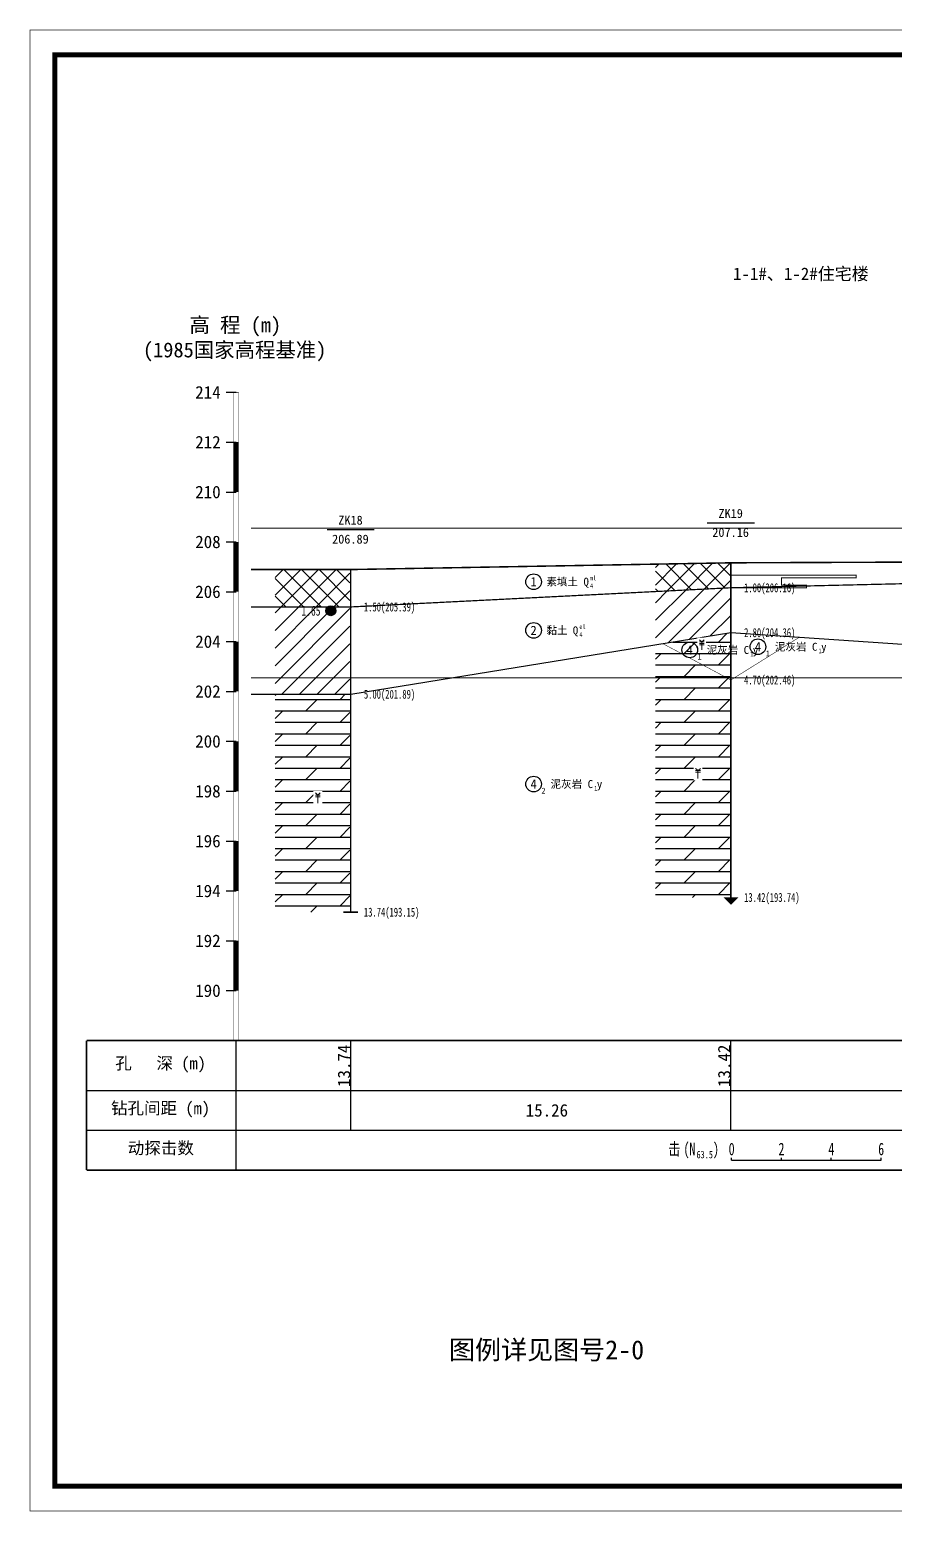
# Model space of a CAD drawing. Header units: millimetres. Extents: x -255 to 9196, y 129 to 426.
# Drawn here: x 3615.4 to 3789.1, y 129.3 to 426.4 of the extents above; entities that cross this region are included whole.
import ezdxf
from ezdxf.enums import TextEntityAlignment as Align

# ---------------------------------------------------------------- set-up
doc = ezdxf.new("R2010")
doc.units = ezdxf.units.MM
doc.linetypes.add('sx', pattern=[10, 5, 0, 5, 0])
for name, color, linetype in [('GiCAD_PouMian', 7, 'Continuous'), ('GICAD_QUYANG', 7, 'Continuous'), ('地质-原位曲线', 7, 'Continuous'), ('地质-图框', 7, 'Continuous'), ('地质-地层符号', 3, 'Continuous'), ('地质-地层线', 7, 'Continuous'), ('地质-地面线', 7, 'Continuous'), ('地质-填充花纹', 4, 'Continuous'), ('地质-文字', 7, 'Continuous'), ('地质-标注栏', 7, 'Continuous'), ('地质-水位线', 5, 'Continuous'), ('地质-钻孔', 7, 'Continuous')]:
    doc.layers.add(name, color=color, linetype=linetype)
doc.layers.add('不打印', color=7, linetype='Continuous', plot=False)
doc.styles.add('LZ_FONTS_FS', font='simfang.ttf', dxfattribs={"width": 0.7})
doc.styles.add('LZ_PMT_LINE', font='', dxfattribs={"height": 2})
doc.styles.get("Standard").update_dxf_attribs({"font": 'simfang.ttf', "height": 2.5})
doc.styles.add('地层编号', font='', dxfattribs={"width": 0.7, "height": 1.85})
doc.styles.add('层底标注', font='', dxfattribs={"width": 0.7, "height": 1.8})
doc.styles.add('岩土名称', font='simfang.ttf', dxfattribs={"width": 0.7, "height": 1.55})
doc.styles.add('时代', font='', dxfattribs={"width": 0.7, "height": 1.6})
doc.styles.add('标注栏数据', font='simfang.ttf', dxfattribs={"width": 0.7, "height": 2.5})
doc.styles.add('标注栏项目', font='simfang.ttf', dxfattribs={"width": 0.7, "height": 3})
doc.styles.add('钻孔标注', font='', dxfattribs={"width": 0.7, "height": 1.8})
doc.styles.add('高程系统', font='simfang.ttf', dxfattribs={"width": 0.7, "height": 3})
doc.styles.get('LZ_PMT_LINE').set_extended_font_data('SimSun')
doc.styles.get('地层编号').set_extended_font_data('FangSong_GB2312')
doc.styles.get('层底标注').set_extended_font_data('FangSong_GB2312')
doc.styles.get('时代').set_extended_font_data('FangSong_GB2312')
doc.styles.get('钻孔标注').set_extended_font_data('FangSong_GB2312')
doc.linetypes.add('bzhjcx', pattern='A,0.001,[2,XX1.shx,S=1,R=0,X=1,Y=0],-2', length=2.001)
doc.linetypes.add('swx', pattern='A,7,-1.5,["●",LZ_PMT_LINE,S=0.05,R=0,X=0,Y=0],-1.5', length=10)
pattern_1 = [(0, (0, 0), (0, 2.3), []), (45, (0, 0), (4e-16, 4.5999997), [3.252691, -6.5053825])]
pattern_2 = [(45, (0, 0), (-1.767767, 1.767767), [])]
pattern_3 = [(45, (0, 0), (-1.767767, 1.767767), []), (135, (0, 0), (-1.767767, -1.767767), [])]

# ---------------------------------------------------------------- blocks, each defined once
blk = doc.blocks.new('WipeoutBlock')
blk.add_wipeout([(0, 0), (0, 1), (1, 1), (1, 0)])
blk = doc.blocks.new('FHzhong.dwg')
at = {"color": 1, "lineweight": 0}
for p, q in [((1.06, 1.62), (0.57, 2.04)), ((0.57, 1.62), (1.53, 1.62)), ((0.57, 1.25), (1.53, 1.25)), ((1.05, 0), (1.05, 1.62)), ((1.06, 1.62), (1.53, 2.04))]:
    blk.add_line(p, q, dxfattribs=at)
blk = doc.blocks.new('FHqiang.dwg')
at = {"color": 1, "lineweight": 0}
for p, q in [((1.06, 1.62), (0.57, 2.04)), ((0.57, 1.62), (1.53, 1.62)), ((0.57, 1.32), (1.53, 1.32)), ((0.57, 1.02), (1.53, 1.02)), ((1.05, 0), (1.05, 1.62)), ((1.06, 1.62), (1.53, 2.04))]:
    blk.add_line(p, q, dxfattribs=at)
blk = doc.blocks.new('gkqy_yuan.dwg不标1')
at = {"layer": 'GiCAD_PouMian'}
h = blk.add_hatch(color=1, dxfattribs=at)
edge = h.paths.add_edge_path()
edge.add_arc((0, 0), 1, 0, 360)
at = {"layer": 'GICAD_QUYANG', "color": 1}
blk.add_circle((0, 0), 1, dxfattribs=at)
blk = doc.blocks.new('zxdt')
blk.add_lwpolyline([(0, 0, 3, 0, 0), (0, -1.5, 0, 0, 0)], format="xyseb")

msp = doc.modelspace()

# ---------------------------------------------------------------- hatches: boundary and pattern name
at = {"layer": '地质-填充花纹', "linetype": 'Continuous'}
h = msp.add_hatch(dxfattribs=at)
h.set_pattern_fill('GKSTT', scale=0.5, style=0, pattern_type=2)
h.set_pattern_definition(pattern_3)
h.paths.add_polyline_path([(3679.68, 310.64), (3664.68, 310.64), (3664.68, 318.14), (3679.68, 318.14)])
h = msp.add_hatch(dxfattribs=at)
h.set_pattern_fill('GKSTT', scale=0.5, style=0, pattern_type=2)
h.set_pattern_definition(pattern_3)
h.paths.add_polyline_path([(3755.96, 314.48), (3740.96, 313.73), (3740.96, 319.22), (3755.96, 319.49)])
h = msp.add_hatch(dxfattribs=at)
h.set_pattern_fill('GKNXT', scale=0.5, style=0, pattern_type=2)
h.set_pattern_definition(pattern_2)
h.paths.add_polyline_path([(3755.96, 305.47), (3742.46, 303.28), (3740.96, 303.04), (3740.96, 313.73), (3755.96, 314.48)])
h = msp.add_hatch(dxfattribs=at)
h.set_pattern_fill('GKNXT', scale=0.5, style=0, pattern_type=2)
h.set_pattern_definition(pattern_2)
h.paths.add_polyline_path([(3679.68, 293.14), (3664.68, 293.14), (3664.68, 310.64), (3679.68, 310.64)])
h = msp.add_hatch(dxfattribs=at)
h.set_pattern_fill('GKNHY1', scale=0.5, style=0, pattern_type=2)
h.set_pattern_definition(pattern_1)
h.paths.add_polyline_path([(3755.96, 296.07), (3755.96, 252.39), (3740.96, 252.39), (3740.96, 303.04), (3742.46, 303.28)])
h = msp.add_hatch(dxfattribs=at)
h.set_pattern_fill('GKNHY1', scale=0.5, style=0, pattern_type=2)
h.set_pattern_definition(pattern_1)
h.paths.add_polyline_path([(3755.96, 296.07), (3742.46, 303.28), (3755.96, 305.47)])
h = msp.add_hatch(dxfattribs=at)
h.set_pattern_fill('GKNHY1', scale=0.5, style=0, pattern_type=2)
h.set_pattern_definition(pattern_1)
h.paths.add_polyline_path([(3679.68, 249.44), (3664.68, 249.44), (3664.68, 293.14), (3679.68, 293.14)])

# ---------------------------------------------------------------- linework, layer by layer
at = {"color": 6, "linetype": 'swx', "const_width": 0.2, "flags": 128}
msp.add_lwpolyline([(3659.84, 296.44), (4014.15, 296.44)], dxfattribs=at)
at = {"layer": '地质-原位曲线', "color": 7, "linetype": 'Continuous'}
for p, q in [((3756.26, 199.69), (3756.26, 200.19)), ((3756.26, 199.69), (3786.26, 199.69)), ((3766.26, 199.69), (3766.26, 200.19)), ((3776.26, 199.69), (3776.26, 200.19)), ((3786.26, 199.69), (3786.26, 200.19))]:
    msp.add_line(p, q, dxfattribs=at)
at = {"layer": '地质-原位曲线', "color": 3, "linetype": 'Continuous', "const_width": 0.2, "flags": 128}
msp.add_lwpolyline([(3756.26, 316.99), (3781.26, 316.99), (3781.26, 316.49), (3766.26, 316.49), (3766.26, 315.99), (3766.26, 315.49), (3766.26, 314.99), (3771.26, 314.99), (3771.26, 314.49), (3756.26, 314.49)], dxfattribs=at)
at = {"layer": '地质-地层符号', "color": 7, "linetype": 'Continuous'}
for centre in [(3716.54, 315.69), (3716.54, 305.94), (3761.54, 302.65), (3716.54, 275.12)]:
    msp.add_ellipse(centre, major_axis=(0, 1.57), ratio=1, dxfattribs=at)
at = {"layer": '地质-地层线', "color": 4, "linetype": 'bzhjcx', "flags": 128}
msp.add_lwpolyline([(3659.83, 293.14), (3679.83, 293.14), (3756.11, 305.49), (3832.86, 300.29), (3906.13, 314.59), (3994.14, 329.69), (4014.14, 329.69)], dxfattribs=at)
at = {"layer": '地质-地层线', "color": 4, "const_width": 0.25, "flags": 128}
msp.add_lwpolyline([(3659.83, 310.64), (3679.83, 310.64), (3756.11, 314.49), (3832.86, 316.29), (3846.01, 319.75)], dxfattribs=at)
at = {"layer": '地质-地层线', "color": 2, "const_width": 0.1, "flags": 128}
msp.add_lwpolyline([(3742.46, 303.28), (3756.11, 295.99), (3769.84, 304.56)], dxfattribs=at)
at = {"layer": '地质-地面线', "color": 3, "linetype": 'Continuous', "const_width": 0.3}
msp.add_lwpolyline([(3659.83, 318.14), (3679.83, 318.14), (3756.11, 319.49), (3832.86, 319.79), (3906.13, 319.59), (3994.14, 339.69), (4014.14, 339.69)], dxfattribs=at)
at = {"layer": '地质-标注栏', "color": 7, "linetype": 'Continuous', "const_width": 0.3}
for points in [[(3626.83, 223.69), (3626.83, 197.69)], [(3626.83, 197.69), (4024.14, 197.69)]]:
    msp.add_lwpolyline(points, dxfattribs=at)
at = {"layer": '地质-标注栏', "color": 7, "linetype": 'Continuous'}
for points in [[(3679.83, 213.69), (3679.83, 223.69)], [(3756.11, 213.69), (3756.11, 223.69)], [(3626.83, 213.69), (4024.14, 213.69)], [(3679.83, 205.69), (3679.83, 213.69)], [(3756.11, 205.69), (3756.11, 213.69)], [(3756.11, 205.69), (3756.11, 213.69)], [(3626.83, 205.69), (4024.14, 205.69)]]:
    msp.add_lwpolyline(points, dxfattribs=at)
at = {"layer": '地质-水位线', "color": 5, "linetype": 'swx', "const_width": 0.2, "flags": 128}
msp.add_lwpolyline([(3659.84, 326.44), (4014.15, 326.44)], dxfattribs=at)
at = {"layer": '地质-钻孔', "color": 7, "linetype": 'Continuous'}
for p, q in [((3751.38, 327.49), (3760.85, 327.49)), ((3675.1, 326.14), (3684.57, 326.14))]:
    msp.add_line(p, q, dxfattribs=at)
at = {"layer": '地质-钻孔', "color": 7, "linetype": 'sx', "const_width": 0.3, "flags": 128}
for points in [[(3679.83, 318.14), (3679.83, 249.44)], [(3756.11, 319.49), (3756.11, 252.39)]]:
    msp.add_lwpolyline(points, dxfattribs=at)
at = {"layer": '地质-钻孔', "color": 7, "linetype": 'Continuous', "const_width": 0.3, "flags": 128}
msp.add_lwpolyline([(3678.33, 249.44), (3681.33, 249.44)], dxfattribs=at)

# ---------------------------------------------------------------- block references
at = {"layer": 'GICAD_QUYANG', "linetype": 'Continuous'}
msp.add_blockref('gkqy_yuan.dwg不标1', (3675.83, 309.89), dxfattribs=at)
at = {"layer": '地质-文字', "linetype": 'Continuous', "yscale": 130}
msp.add_blockref('WipeoutBlock', (3656.33, 223.69), dxfattribs=at)
at = {"layer": '地质-钻孔', "linetype": 'Continuous'}
msp.add_blockref('zxdt', (3756.11, 252.39), dxfattribs=at)

# ---------------------------------------------------------------- texts
at = {"color": 2, "style": 'LZ_FONTS_FS'}
msp.add_text('1-1#、1-2#住宅楼', height=2.5, dxfattribs=at).set_placement((3756.52, 376.2))
msp.add_text('图例详见图号2-0', height=3.83).set_placement((3719.13, 159.75), align=Align.CENTER)
at = {"layer": 'GICAD_QUYANG', "color": 1, "linetype": 'Continuous', "width": 0.7}
msp.add_text('1.65', height=2, dxfattribs=at).set_placement((3669.96, 308.89))
at = {"layer": '地质-原位曲线', "color": 7, "linetype": 'Continuous', "style": '标注栏数据', "width": 0.7}
for s, height, p in [('击', 2.5, (3743.57, 200.69)), ('(N', 2.5, (3746.6, 200.69)), (')', 2.5, (3752.52, 200.69)), ('63.5', 1.5, (3749.22, 200.07))]:
    msp.add_text(s, height=height, dxfattribs=at).set_placement(p)
for s, p in [('0', (3756.26, 200.69)), ('2', (3766.26, 200.69)), ('4', (3776.26, 200.69)), ('6', (3786.26, 200.69))]:
    msp.add_text(s, height=2.5, dxfattribs=at).set_placement(p, align=Align.CENTER)
at = {"layer": '地质-地层符号', "color": 7, "linetype": 'Continuous'}
for s, height, style, p in [('1', 1.85, '地层编号', (3715.9, 314.77)), ('素填土', 1.55, '岩土名称', (3719.1, 314.92)), ('Q', 1.6, '时代', (3726.54, 314.89)), ('2', 1.85, '地层编号', (3715.9, 305.02)), ('黏土', 1.55, '岩土名称', (3719.1, 305.17)), ('Q', 1.6, '时代', (3724.39, 305.14)), ('4', 1.85, '地层编号', (3760.9, 301.72)), ('泥灰岩', 1.55, '岩土名称', (3764.94, 301.87)), ('C', 1.6, '时代', (3772.37, 301.85)), ('C', 1.6, '时代', (3758.68, 301.21)), ('y', 1.6, '时代', (3760.52, 301.21)), ('1', 1.2, '地层编号', (3763.11, 300.72)), ('y', 1.6, '时代', (3774.21, 301.85)), ('4', 1.85, '地层编号', (3715.9, 274.19)), ('2', 1.2, '地层编号', (3718.1, 273.19)), ('泥灰岩', 1.55, '岩土名称', (3719.93, 274.34)), ('C', 1.6, '时代', (3727.37, 274.32)), ('y', 1.6, '时代', (3729.21, 274.32))]:
    msp.add_text(s, height=height, dxfattribs=dict(at, style=style)).set_placement(p)
at = {"layer": '地质-地层符号', "color": 7, "linetype": 'Continuous', "style": '时代', "width": 0.8}
for s, p in [('4', (3727.84, 314.39)), ('ml', (3727.84, 315.96)), ('el', (3725.7, 306.21)), ('4', (3725.7, 304.64)), ('1', (3759.99, 300.71)), ('1', (3773.68, 301.35)), ('1', (3728.68, 273.82))]:
    msp.add_text(s, height=0.96, dxfattribs=at).set_placement(p)
at = {"layer": '地质-文字', "color": 7, "linetype": 'Continuous', "style": '高程系统'}
for s, p in [('高 程 (m)', (3647.49, 365.69)), ('(1985国家高程基准)', (3638.15, 360.69))]:
    msp.add_text(s, height=3, dxfattribs=at).set_placement(p)
at = {"layer": '地质-文字', "color": 7, "linetype": 'Continuous', "style": '层底标注', "width": 0.7}
for s, p in [('1.00(206.16)', (3758.76, 313.59)), ('1.50(205.39)', (3682.48, 309.74)), ('2.80(204.36)', (3758.76, 304.59)), ('5.00(201.89)', (3682.48, 292.24)), ('4.70(202.46)', (3758.76, 295.09)), ('13.42(193.74)', (3758.76, 251.49)), ('13.74(193.15)', (3682.48, 248.54))]:
    msp.add_text(s, height=1.8, dxfattribs=at).set_placement(p)
at = {"layer": '地质-标注栏', "color": 7, "linetype": 'Continuous', "style": '标注栏项目'}
for s, p in [('孔   深 (m)', (3632.59, 217.19)), ('钻孔间距 (m)', (3631.74, 208.19)), ('动探击数', (3635.11, 200.19))]:
    msp.add_text(s, height=2.43, dxfattribs=at).set_placement(p, align=Align.BOTTOM_LEFT)
at = {"layer": '地质-标注栏', "color": 7, "linetype": 'Continuous', "style": '标注栏数据'}
for s, p in [('13.74', (3679.73, 214.37)), ('13.42', (3756.01, 214.37))]:
    msp.add_text(s, height=2.5, rotation=90, dxfattribs=at).set_placement(p)
msp.add_text('15.26', height=2.5, dxfattribs=at).set_placement((3714.94, 208.44))
at = {"layer": '地质-钻孔', "color": 7, "linetype": 'Continuous', "style": '钻孔标注'}
for s, p in [('ZK19', (3753.62, 328.49)), ('ZK18', (3677.34, 327.14)), ('206.89', (3676.1, 323.34)), ('207.16', (3752.38, 324.69))]:
    msp.add_text(s, height=1.8, dxfattribs=at).set_placement(p)

# ---------------------------------------------------------------- next in the draw order: linework, layer by layer
at = {"layer": '地质-文字', "color": 0, "linetype": 'Continuous'}
for p, q in [((3654.83, 353.69), (3656.83, 353.69)), ((3654.83, 343.69), (3656.83, 343.69)), ((3654.83, 333.69), (3656.83, 333.69)), ((3654.83, 323.69), (3656.83, 323.69)), ((3654.83, 313.69), (3656.83, 313.69)), ((3654.83, 303.69), (3656.83, 303.69)), ((3654.83, 293.69), (3656.83, 293.69)), ((3654.83, 283.69), (3656.83, 283.69)), ((3654.83, 273.69), (3656.83, 273.69)), ((3654.83, 263.69), (3656.83, 263.69)), ((3654.83, 253.69), (3656.83, 253.69)), ((3654.83, 243.69), (3656.83, 243.69)), ((3654.83, 233.69), (3656.83, 233.69))]:
    msp.add_line(p, q, dxfattribs=at)
at = {"layer": '地质-文字', "color": 0, "linetype": 'Continuous', "flags": 128}
for points, const_width in [([(3656.33, 353.69), (3657.33, 353.69)], 0.1), ([(3656.33, 353.69), (3656.33, 223.69)], 0.1), ([(3657.33, 353.69), (3657.33, 223.69)], 0.1), ([(3656.83, 343.69), (3656.83, 333.69)], 1), ([(3656.83, 323.69), (3656.83, 313.69)], 1), ([(3656.83, 303.69), (3656.83, 293.69)], 1), ([(3656.83, 283.69), (3656.83, 273.69)], 1), ([(3656.83, 263.69), (3656.83, 253.69)], 1), ([(3656.83, 243.69), (3656.83, 233.69)], 1), ([(3656.83, 223.69), (3656.83, 223.69)], 1)]:
    msp.add_lwpolyline(points, dxfattribs=dict(at, const_width=const_width))
at = {"layer": '地质-标注栏', "color": 7, "linetype": 'Continuous', "const_width": 0.3}
for points in [[(3626.83, 223.69), (4024.14, 223.69)], [(3656.83, 223.69), (3656.83, 197.69)]]:
    msp.add_lwpolyline(points, dxfattribs=at)

# ---------------------------------------------------------------- next in the draw order: block references
at = {"layer": '地质-填充花纹', "linetype": 'Continuous', "xscale": 1.762031016556466, "yscale": 2.838761826268114}
for p in [(3749.38, 301.63), (3748.63, 275.84), (3672.35, 270.89)]:
    msp.add_blockref('WipeoutBlock', p, dxfattribs=at)

# ---------------------------------------------------------------- next in the draw order: linework, layer by layer
at = {"layer": '地质-地层符号', "color": 7, "linetype": 'Continuous'}
msp.add_ellipse((3747.85, 302.01), major_axis=(0, 1.57), ratio=1, dxfattribs=at)

# ---------------------------------------------------------------- next in the draw order: block references
at = {"layer": '地质-填充花纹', "linetype": 'Continuous'}
for name, p in [('FHqiang.dwg', (3749.21, 302.02)), ('FHzhong.dwg', (3748.46, 276.23)), ('FHzhong.dwg', (3672.18, 271.29))]:
    msp.add_blockref(name, p, dxfattribs=at)
at = {"layer": '地质-文字', "linetype": 'Continuous', "xscale": 5.589189189189165}
for p, yscale in [((3648.64, 352.44), 2.724324324324323), ((3648.64, 342.44), 2.724324324324323), ((3648.64, 332.44), 2.778378378378386), ((3648.64, 322.44), 2.778378378378386), ((3648.64, 312.44), 2.778378378378386), ((3648.64, 302.44), 2.778378378378386), ((3648.64, 292.44), 2.778378378378386), ((3648.64, 282.44), 2.778378378378386), ((3648.64, 272.44), 2.778378378378386), ((3648.64, 262.44), 2.778378378378386), ((3648.64, 252.44), 2.778378378378386), ((3648.64, 242.44), 2.778378378378386), ((3648.64, 232.44), 2.778378378378386)]:
    msp.add_blockref('WipeoutBlock', p, dxfattribs=dict(at, yscale=yscale))

# ---------------------------------------------------------------- next in the draw order: texts
at = {"layer": '地质-地层符号', "color": 7, "linetype": 'Continuous'}
for s, height, style, p in [('4', 1.85, '地层编号', (3747.21, 301.09)), ('1', 1.2, '地层编号', (3749.42, 300.09)), ('泥灰岩', 1.55, '岩土名称', (3751.25, 301.24))]:
    msp.add_text(s, height=height, dxfattribs=dict(at, style=style)).set_placement(p)

# ---------------------------------------------------------------- next in the draw order: linework, layer by layer
at = {"layer": '不打印', "linetype": 'Continuous', "const_width": 0.15}
msp.add_lwpolyline([(3615.49, 129.34), (4035.49, 129.34), (4035.49, 426.34), (3615.49, 426.34), (3615.49, 129.34)], dxfattribs=at)
at = {"layer": '地质-图框', "linetype": 'Continuous', "const_width": 1}
msp.add_lwpolyline([(3620.49, 134.34), (4030.49, 134.34), (4030.49, 421.34), (3620.49, 421.34), (3620.49, 134.34), (4030.49, 134.34)], dxfattribs=at)

# ---------------------------------------------------------------- next in the draw order: texts
at = {"layer": '地质-文字', "color": 7, "linetype": 'Continuous', "style": '高程系统'}
for s, p in [('214', (3648.64, 352.44)), ('212', (3648.64, 342.44)), ('210', (3648.64, 332.44)), ('208', (3648.64, 322.44)), ('206', (3648.64, 312.44)), ('204', (3648.64, 302.44)), ('202', (3648.64, 292.44)), ('200', (3648.64, 282.44)), ('198', (3648.64, 272.44)), ('196', (3648.64, 262.44)), ('194', (3648.64, 252.44)), ('192', (3648.64, 242.44)), ('190', (3648.64, 232.44))]:
    msp.add_text(s, height=2.5, dxfattribs=at).set_placement(p)

doc.saveas('drawing.dxf')
